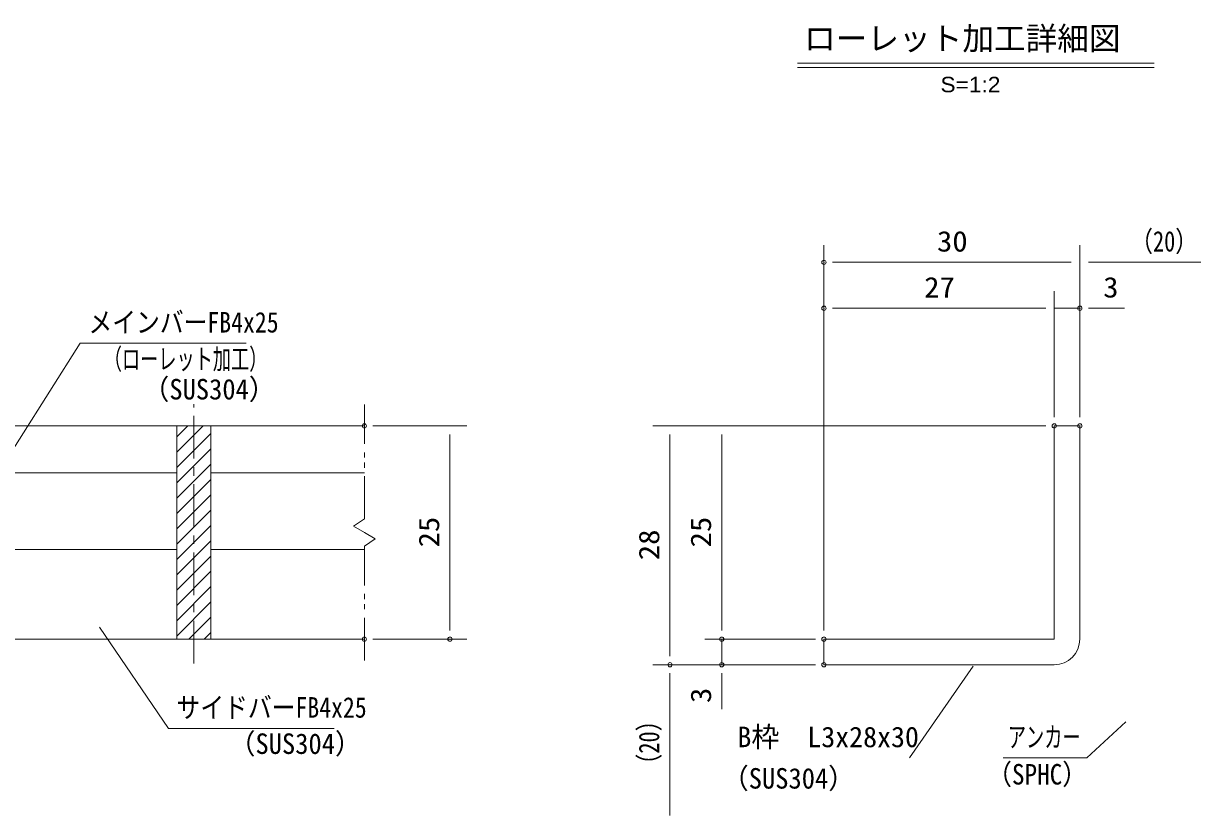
# Model space of a CAD drawing. Units: millimetres, scale not verified, with parts at other scales. Extents: x -1050 to 1050, y -742 to 742.
# Drawn here: x -345 to 340, y -480 to -15 of the extents above; entities that cross this region are included whole.
import ezdxf
from ezdxf.enums import TextEntityAlignment as Align

# ---------------------------------------------------------------- set-up
doc = ezdxf.new("R2010")
doc.units = ezdxf.units.MM
doc.header["$LTSCALE"] = 5
doc.header["$PDMODE"] = 32
doc.header["$PDSIZE"] = 2.5
doc.linetypes.add('CHAIN1', pattern=[8, 5, -1, 1, -1])
doc.linetypes.add('DOUBLE_CHAIN1', pattern=[8.8, 5, -1, 0.6, -0.6, 0.6, -1])
for name, color, linetype, lineweight in [('0-1_寸法注釈', 2, 'Continuous', 9), ('0-2_想像線', 134, 'DOUBLE_CHAIN1', 9), ('0-3_ハッチング', 4, 'Continuous', 9), ('0-5_DEFPOINTS', 134, 'Continuous', 9), ('0-6_枠', 7, 'Continuous', 9), ('0-7_蓋', 5, 'Continuous', 9), ('0-9_中心線', 6, 'CHAIN1', 9)]:
    doc.layers.add(name, color=color, linetype=linetype, lineweight=lineweight)
doc.styles.add('HG丸ｺﾞｼｯｸM-PRO', font='')
doc.styles.add('ＭＳ ゴシック', font='')
doc.styles.get('HG丸ｺﾞｼｯｸM-PRO').set_extended_font_data('HG丸ｺﾞｼｯｸM-PRO')
doc.styles.get('ＭＳ ゴシック').set_extended_font_data('MS Gothic')

msp = doc.modelspace()

# ---------------------------------------------------------------- linework, layer by layer
at = {"layer": '0-1_寸法注釈'}
for p, q in [((108.505, -38.751), (317.544, -38.751)), ((108.505, -41.251), (317.544, -41.251)), ((123.93, -371.308), (123.93, -145.474)), ((273.93, -246.308), (273.93, -145.474)), ((273.93, -246.308), (273.93, -145.474)), ((268.93, -155.474), (128.93, -155.474)), ((278.93, -155.474), (365.45, -155.474)), ((123.93, -371.308), (123.93, -172.4)), ((258.93, -246.308), (258.93, -172.4)), ((258.93, -246.308), (258.93, -172.4)), ((273.93, -246.308), (273.93, -172.4)), ((253.93, -182.4), (128.93, -182.4)), ((253.93, -182.4), (248.93, -182.4)), ((258.93, -182.4), (273.93, -182.4)), ((278.93, -182.4), (300.043, -182.4)), ((-140.45, -251.308), (-85.285, -251.308)), ((253.93, -251.308), (23.705, -251.308)), ((253.93, -251.308), (54.081, -251.308)), ((-95.285, -256.308), (-95.285, -371.308)), ((33.705, -256.308), (33.705, -386.308)), ((64.081, -256.308), (64.081, -371.308)), ((64.081, -371.308), (64.081, -366.308)), ((-140.45, -376.308), (-85.285, -376.308)), ((118.93, -376.308), (54.081, -376.308)), ((118.93, -376.308), (54.081, -376.308)), ((64.081, -376.308), (64.081, -391.308)), ((118.93, -391.308), (23.705, -391.308)), ((118.93, -391.308), (23.705, -391.308)), ((33.705, -479.697), (33.705, -396.308)), ((118.93, -391.308), (54.081, -391.308)), ((64.081, -396.308), (64.081, -417.422)), ((174.029, -445.898), (211.499, -392.129))]:
    msp.add_line(p, q, dxfattribs=at)
for points in [[(-214.764, -202.917), (-311.954, -202.917), (-365.465, -287.166)], [(-163.143, -428.617), (-260.333, -428.617), (-300.643, -369.297)], [(229.04, -445.928), (278.094, -445.928), (300.899, -424.689)]]:
    msp.add_lwpolyline(points, dxfattribs=at)
at = {"layer": '0-2_想像線'}
for p, q in [((-145.45, -305.859), (-145.45, -238.808)), ((-139.157, -317.545), (-145.45, -313.808)), ((-145.45, -321.757), (-139.157, -317.545)), ((-145.45, -388.808), (-145.45, -321.757))]:
    msp.add_line(p, q, dxfattribs=at)
msp.add_lwpolyline([(-145.45, -305.859), (-151.743, -310.072), (-145.45, -313.808)], dxfattribs=at)
at = {"layer": '0-3_ハッチング'}
for p, q in [((-255.45, -257.774), (-248.984, -251.308)), ((-255.45, -266.754), (-240.004, -251.308)), ((-255.45, -275.735), (-235.45, -255.735)), ((-255.45, -284.715), (-235.45, -264.715)), ((-255.45, -293.695), (-235.45, -273.695)), ((-255.45, -302.676), (-235.45, -282.676)), ((-255.45, -311.656), (-235.45, -291.656)), ((-255.45, -320.636), (-235.45, -300.636)), ((-255.45, -329.616), (-235.45, -309.616)), ((-255.45, -338.597), (-235.45, -318.597)), ((-255.45, -347.577), (-235.45, -327.577)), ((-255.45, -356.557), (-235.45, -336.557)), ((-255.45, -365.537), (-235.45, -345.537)), ((-255.45, -374.518), (-235.45, -354.518)), ((-248.261, -376.308), (-235.45, -363.498)), ((-239.28, -376.308), (-235.45, -372.478))]:
    msp.add_line(p, q, dxfattribs=at)
msp.add_lwpolyline([(-235.45, -251.308), (-255.45, -251.308), (-255.45, -376.308), (-235.45, -376.308)], close=True, dxfattribs=at)
at = {"layer": '0-5_DEFPOINTS'}
for p in [(123.93, -155.474), (123.93, -182.4), (273.93, -182.4), (-145.45, -251.308), (258.93, -251.308), (273.93, -251.308), (273.93, -251.308), (-145.45, -376.308), (-95.285, -376.308), (64.081, -376.308), (123.93, -376.308), (33.705, -391.308), (64.081, -391.308), (123.93, -391.308)]:
    msp.add_point(p, dxfattribs=at)
at = {"layer": '0-6_枠'}
for p, q in [((258.93, -251.308), (273.93, -251.308)), ((258.93, -376.308), (258.93, -251.308)), ((273.93, -251.308), (273.93, -376.308)), ((123.93, -376.308), (258.93, -376.308)), ((123.93, -376.308), (123.93, -391.308)), ((123.93, -391.308), (258.93, -391.308))]:
    msp.add_line(p, q, dxfattribs=at)
msp.add_arc((258.93, -376.308), 15, 270, 0, dxfattribs=at)
at = {"layer": '0-7_蓋'}
for p, q in [((-845.45, -251.308), (-145.45, -251.308)), ((-255.45, -251.308), (-235.45, -251.308)), ((-255.45, -251.308), (-255.45, -376.308)), ((-235.45, -376.308), (-235.45, -251.308)), ((-360.45, -278.808), (-255.45, -278.808)), ((-235.45, -278.808), (-145.45, -278.808)), ((-360.45, -323.808), (-255.45, -323.808)), ((-235.45, -323.808), (-145.45, -323.808)), ((-845.45, -376.308), (-145.45, -376.308)), ((-255.45, -376.308), (-235.45, -376.308))]:
    msp.add_line(p, q, dxfattribs=at)
at = {"layer": '0-9_中心線'}
msp.add_line((-245.45, -390.535), (-245.45, -238.606), dxfattribs=at)

# ---------------------------------------------------------------- texts
at = {"layer": '0-1_寸法注釈', "color": 7}
for s, height, style, p in [('ローレット加工詳細図', 13.6, 'HG丸ｺﾞｼｯｸM-PRO', (112.318, -35.179)), ('B枠\u3000L3x28x30', 12.02, 'ＭＳ ゴシック', (73.225, -443.211))]:
    msp.add_text(s, height=height, dxfattribs=dict(at, style=style)).set_placement(p, align=Align.BOTTOM_LEFT)
for s, height, style, width, p in [('S=1:2', 9.054, 'HG丸ｺﾞｼｯｸM-PRO', 1.1, (192.217, -58.547)), ('（20）', 12.02, 'ＭＳ ゴシック', 0.8, (303.675, -152.787)), ('30', 12.02, 'ＭＳ ゴシック', 1.1, (190.197, -152.787)), ('27', 12.02, 'ＭＳ ゴシック', 1.1, (182.697, -179.713)), ('3', 12.02, 'ＭＳ ゴシック', 1.1, (287.62, -179.713)), ('メインバーFB4x25', 12.03, 'ＭＳ ゴシック', 0.85, (-307.177, -200.23)), ('（ローレット加工）', 12.02, 'ＭＳ ゴシック', 0.65, (-298.177, -221.785)), ('（SUS304）', 12.02, 'ＭＳ ゴシック', 0.95, (-275.33, -239.449)), ('サイドバーFB4x25', 12.03, 'ＭＳ ゴシック', 0.85, (-255.556, -425.93)), ('（SUS304）', 12.02, 'ＭＳ ゴシック', 0.95, (-224.847, -447.174)), ('アンカー', 12.02, 'ＭＳ ゴシック', 0.65, (231.746, -443.241)), ('（SUS304）', 12.02, 'ＭＳ ゴシック', 0.95, (64.267, -467.479)), ('（SPHC）', 12.03, 'ＭＳ ゴシック', 0.9, (219.385, -465.094))]:
    msp.add_text(s, height=height, dxfattribs=dict(at, style=style, width=width)).set_placement(p, align=Align.BOTTOM_LEFT)
at = {"layer": '0-1_寸法注釈', "color": 7, "style": 'ＭＳ ゴシック'}
for s, width, p in [('25', 1.1, (-97.972, -322.542)), ('25', 1.1, (61.394, -322.542)), ('28', 1.1, (31.017, -330.042)), ('3', 1.1, (61.394, -413.732)), ('（20）', 0.8, (31.017, -456.517))]:
    msp.add_text(s, height=12.02, rotation=90, dxfattribs=dict(at, width=width)).set_placement(p, align=Align.BOTTOM_LEFT)

doc.saveas('drawing.dxf')
